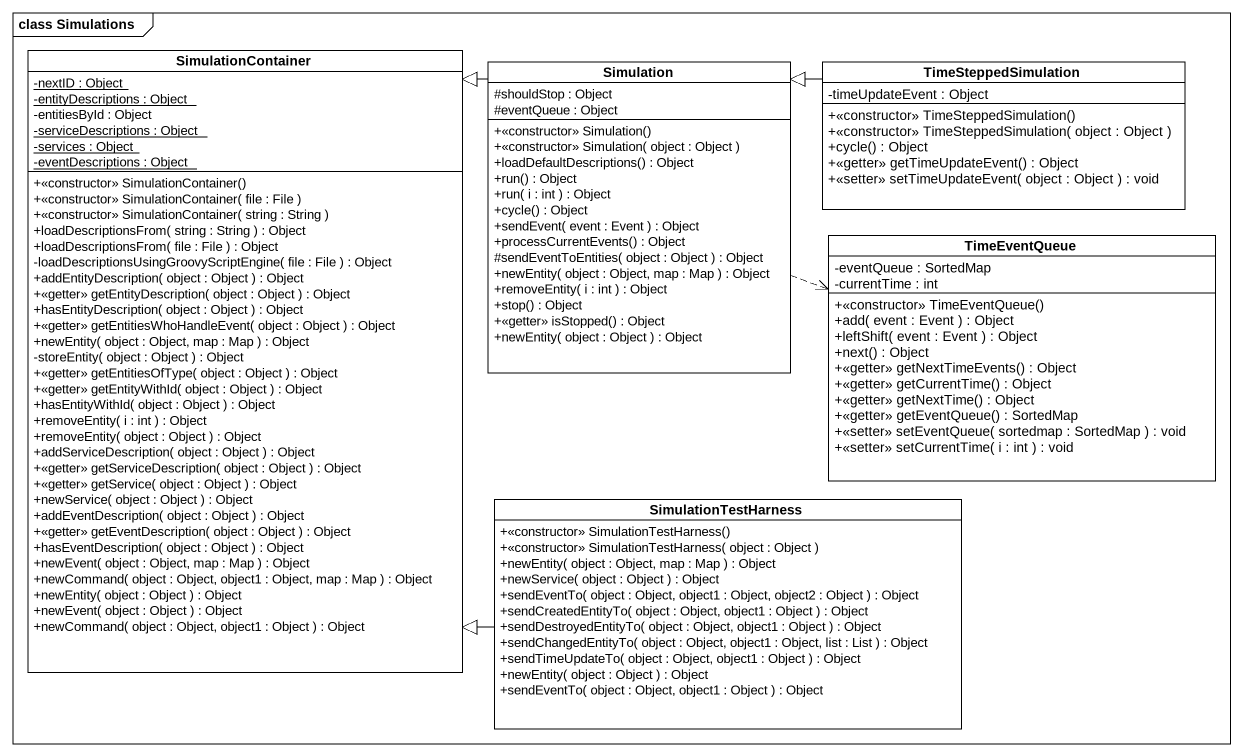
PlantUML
@startuml
mainframe class Simulations
hide circle
hide empty members
skinparam classAttributeIconSize 0
class SimulationContainer {
  {static} -nextID : Object
  {static} -entityDescriptions : Object
  -entitiesById : Object
  {static} -serviceDescriptions : Object
  {static} -services : Object
  {static} -eventDescriptions : Object
  +<<constructor>> SimulationContainer()
  +<<constructor>> SimulationContainer( file : File )
  +<<constructor>> SimulationContainer( string : String )
  +loadDescriptionsFrom( string : String ) : Object
  +loadDescriptionsFrom( file : File ) : Object
  -loadDescriptionsUsingGroovyScriptEngine( file : File ) : Object
  +addEntityDescription( object : Object ) : Object
  +<<getter>> getEntityDescription( object : Object ) : Object
  +hasEntityDescription( object : Object ) : Object
  +<<getter>> getEntitiesWhoHandleEvent( object : Object ) : Object
  +newEntity( object : Object, map : Map ) : Object
  -storeEntity( object : Object ) : Object
  +<<getter>> getEntitiesOfType( object : Object ) : Object
  +<<getter>> getEntityWithId( object : Object ) : Object
  +hasEntityWithId( object : Object ) : Object
  +removeEntity( i : int ) : Object
  +removeEntity( object : Object ) : Object
  +addServiceDescription( object : Object ) : Object
  +<<getter>> getServiceDescription( object : Object ) : Object
  +<<getter>> getService( object : Object ) : Object
  +newService( object : Object ) : Object
  +addEventDescription( object : Object ) : Object
  +<<getter>> getEventDescription( object : Object ) : Object
  +hasEventDescription( object : Object ) : Object
  +newEvent( object : Object, map : Map ) : Object
  +newCommand( object : Object, object1 : Object, map : Map ) : Object
  +newEntity( object : Object ) : Object
  +newEvent( object : Object ) : Object
  +newCommand( object : Object, object1 : Object ) : Object
}
class Simulation {
  #shouldStop : Object
  #eventQueue : Object
  +<<constructor>> Simulation()
  +<<constructor>> Simulation( object : Object )
  +loadDefaultDescriptions() : Object
  +run() : Object
  +run( i : int ) : Object
  +cycle() : Object
  +sendEvent( event : Event ) : Object
  +processCurrentEvents() : Object
  #sendEventToEntities( object : Object ) : Object
  +newEntity( object : Object, map : Map ) : Object
  +removeEntity( i : int ) : Object
  +stop() : Object
  +<<getter>> isStopped() : Object
  +newEntity( object : Object ) : Object
}
class TimeSteppedSimulation {
  -timeUpdateEvent : Object
  +<<constructor>> TimeSteppedSimulation()
  +<<constructor>> TimeSteppedSimulation( object : Object )
  +cycle() : Object
  +<<getter>> getTimeUpdateEvent() : Object
  +<<setter>> setTimeUpdateEvent( object : Object ) : void
}
class TimeEventQueue {
  -eventQueue : SortedMap
  -currentTime : int
  +<<constructor>> TimeEventQueue()
  +add( event : Event ) : Object
  +leftShift( event : Event ) : Object
  +next() : Object
  +<<getter>> getNextTimeEvents() : Object
  +<<getter>> getCurrentTime() : Object
  +<<getter>> getNextTime() : Object
  +<<getter>> getEventQueue() : SortedMap
  +<<setter>> setEventQueue( sortedmap : SortedMap ) : void
  +<<setter>> setCurrentTime( i : int ) : void
}
class SimulationTestHarness {
  +<<constructor>> SimulationTestHarness()
  +<<constructor>> SimulationTestHarness( object : Object )
  +newEntity( object : Object, map : Map ) : Object
  +newService( object : Object ) : Object
  +sendEventTo( object : Object, object1 : Object, object2 : Object ) : Object
  +sendCreatedEntityTo( object : Object, object1 : Object ) : Object
  +sendDestroyedEntityTo( object : Object, object1 : Object ) : Object
  +sendChangedEntityTo( object : Object, object1 : Object, list : List ) : Object
  +sendTimeUpdateTo( object : Object, object1 : Object ) : Object
  +newEntity( object : Object ) : Object
  +sendEventTo( object : Object, object1 : Object ) : Object
}
Simulation -left-|> SimulationContainer
Simulation .right.> TimeEventQueue
TimeSteppedSimulation -left-|> Simulation
SimulationTestHarness -left-|> SimulationContainer
@enduml
